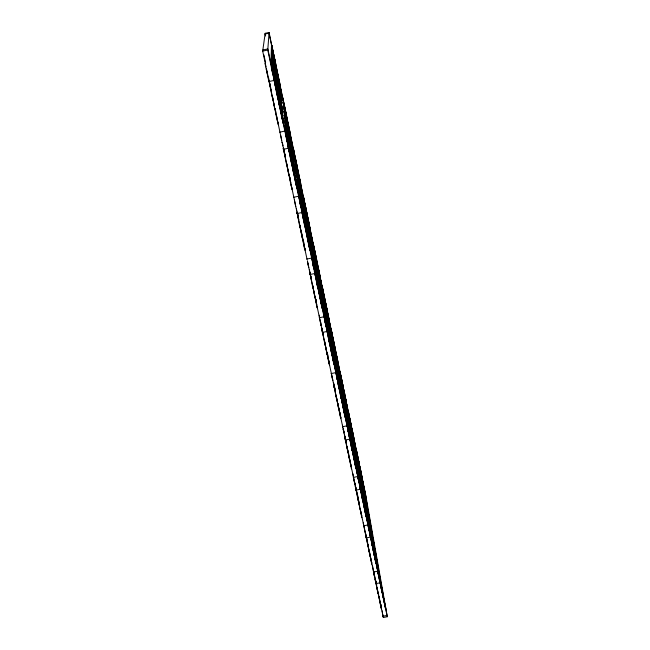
<?xml version="1.0" encoding="UTF-8"?>
<svg xmlns="http://www.w3.org/2000/svg" width="650" height="650" viewBox="0 0 650 650"><rect width="100%" height="100%" fill="white"/><g stroke="black" fill="none" stroke-linecap="round" stroke-linejoin="round"><path stroke-width="0.97" d="M272.724 68.624L271.554 61.563L271.505 63.822L276.128 84.541L274.942 78.593M272.74 65.252L272.732 66.349L271.602 58.947L276.047 81.218L274.901 76.099M272.764 61.904L271.676 55.421L271.635 57.371L275.925 76.741L274.828 71.224M272.797 56.087L271.781 50.099L275.754 69.981L274.723 64.837M272.813 53.536L272.805 54.364L271.822 48.124L275.689 67.47L274.698 62.953M272.829 50.992L271.879 45.443L275.6 64.066L274.633 59.248M270.993 63.781L271.481 44.956M277.257 96.111L273.951 79.503L273.951 80.47L268.864 81.534L268.905 80.551L272.196 97.159M368.55 548.064L383.338 617.5L387.311 616.72L267.776 50.05L269.067 32.5L265.176 33.312L262.689 51.114L266.069 66.983M262.852 49.969L267.857 48.921L385.97 609.172M262.689 51.114L267.776 50.05M279.662 132.169L284.643 131.138M293.54 197.291L298.399 196.292M306.711 259.074L311.439 258.107M319.215 317.761L323.83 316.826M331.118 373.579L335.619 372.678M342.444 426.741L346.84 425.864M353.251 477.425L357.541 476.572M363.561 525.809L367.762 524.972M373.409 572.033L377.52 571.228M382.834 616.249L386.856 615.461M374.164 575.144L374.522 576.582L373.766 572.089M375.513 580.572L376.041 582.676L374.4 574.966M365.893 535.381L366.275 536.949M356.037 488.995L356.46 490.758L355.68 486.809M381.396 587.405L380.908 585.358L385.133 606.45L361.603 475.914L365.016 492.895M382.785 593.19L382.306 591.199L383.427 597.545L375.773 559.699L379.957 580.613L379.373 577.298M379.551 579.776L380.055 581.88L375.822 560.755L378.592 575.778L377.496 569.489M368.371 527.629L368.948 530.067L366.283 515.491L370.573 536.924L370.012 534.56M372.084 543.205L371.54 540.906L375.822 562.299L366.332 514.881L370.573 536.096L370.029 532.951M380.039 577.679L378.162 569.774L382.265 590.273M378.934 574.681L381.753 588.762M369.631 530.522L371.053 536.575M374.083 549.299L375.399 554.905L372.686 541.352L376.114 559.512L372.06 539.24L373.1 544.456M376.927 562.161L376.001 558.244L378.438 569.359L374.457 549.477L374.993 552.492M322.871 333.336L323.302 335.156M373.856 542.823L371.995 534.812L375.838 553.987M358.191 476.255L359.344 481.195L356.468 468.049L360.766 489.572L360.271 486.622M361.489 491.156L359.913 484.404L362.806 498.891L359.385 480.61L363.602 501.694L362.513 496.243M372.637 538.947L375.269 552.11M364.788 505.944L366.909 515.775L364.731 506.456L360.531 482.073L364.536 502.068L363.984 499.688M367.9 519.244L366.884 514.889L369.476 526.76L365.446 506.602L365.934 509.454M310.497 275.299L311.439 279.354L310.676 275.511M362.351 497.031L361.741 494.447L366.088 516.165L363.464 501.792L364.439 507.471M374.912 550.672L374.424 548.584L378.373 568.287M376.293 556.571L375.814 554.531L376.813 560.146L369.623 524.623L373.539 544.156L373.019 541.222M360.043 487.273L360.661 489.929L356.314 468.179L358.857 482.235L357.923 476.686M373.059 542.864L373.563 545.001L369.614 525.273L372.109 538.801L371.142 533.26M282.043 142.545L280.784 135.736M347.953 427.659L349.221 433.152L346.149 419.079L350.512 440.903L350.058 438.181M351.691 443.828L349.367 433.03L353.641 454.415L352.536 448.882M362.204 489.312L363.228 493.74L360.636 481.821L364.593 501.621L364.114 498.851M365.17 502.824L363.764 496.746L366.438 510.079L363.236 493.098L367.128 512.525L366.121 507.496M368.184 515.686L369.484 521.324L366.941 508.633L370.086 525.224L366.283 506.244L367.258 511.128M358.483 474.492L357.362 469.649L360.132 482.332L356.046 461.898L356.493 464.563M370.947 528.279L370.029 524.331L372.393 535.178L368.656 516.539L369.127 519.22M352.17 448.736L351.496 445.859L355.899 467.886L353.405 454.049L354.283 459.323M366.031 508.422L365.495 506.106L369.493 526.069L367.031 512.712L367.957 518.026M349.602 437.783L350.285 440.741L345.873 418.673L348.294 432.152L347.449 427.034M362.367 492.741L362.936 495.178M295.717 206.7L294.458 200.151M344.638 407.68L345.304 410.589L341.193 390.049L350.374 435.963L346.231 415.244L346.645 417.714M357.077 462.004L357.63 464.425M358.662 468.91L359.206 471.274L355.452 452.546L361.303 483.413L359.271 473.939M368.355 511.769L366.511 503.726L370.126 521.739M356.216 459.461L354.112 449.662L358.053 469.349L357.037 464.254M365.617 500.394L366.535 504.408L364.171 493.512L367.843 511.843L367.388 509.234M266.321 69.201L267.41 73.921M270.238 86.222L271.286 90.781M339.113 385.71L342.095 400.627M346.921 419.534L344.094 405.421M354.534 452.782L357.24 466.294M362.326 487.224L361.327 482.869L363.838 494.398L360.051 475.524L360.49 478.051M338.658 385.913L339.422 389.204L334.945 366.811L337.212 379.649L336.481 375.009M341.51 398.174L340.771 394.973L345.239 417.332L335.343 367.803L339.771 389.951L339.373 387.465M354.518 454.667L355.119 457.299L351.065 437.036L353.364 449.67L352.544 444.811M356.777 464.401L356.192 461.841L360.238 482.073L351.26 437.231L355.282 457.291L354.835 454.699M367.323 510.193L367.819 512.346L364.114 493.846L366.381 506.114L365.519 501.199M369.159 518.099L368.68 515.994L372.377 534.471M370.533 524.038L370.061 521.991L370.947 526.988M354.234 445.477L356.33 454.707L350.927 426.278L354.599 443.999L354.217 441.797M315.128 274.357L316.054 278.411L311.456 255.352L313.373 266.638L312.886 263.12M334.311 358.597L335.043 361.798L330.882 340.982L332.922 352.503L332.288 348.457M337.058 370.565L336.351 367.445L340.502 388.237L338.374 376.334L339.056 380.567M349.651 425.969L350.244 428.569L346.45 409.598L348.53 421.038L347.807 416.739M351.869 435.614L351.293 433.087L355.087 452.018L346.678 410.036L350.439 428.821L350.049 426.53M362.204 481.081L362.692 483.234L359.198 465.814L361.278 477.011L360.506 472.615M364.024 489.011L363.545 486.915L367.031 504.302M365.381 494.959L364.91 492.903L365.706 497.388M326.007 323.489L327.543 330.233L324.017 314.064L328.51 336.537L328.169 334.319M346.824 414.749L344.614 404.414L348.603 424.352L347.571 419.193M362.936 485.786L364.219 491.433L361.822 479.489L364.715 494.739L361.14 476.897L362.066 481.488M344.898 406.949L347.644 420.639M358.581 466.846L359.962 472.891M338.382 378.966L337.033 373.035L340.186 387.522L335.985 366.519L336.342 368.761M353.364 444.511L352.267 439.717L354.933 451.986L351.106 432.868L351.504 435.224M365.617 498.095L364.707 494.138L366.998 504.717L363.488 487.175L363.911 489.58M330.338 345.183L329.526 341.632L334.059 364.317L331.841 351.739L332.516 356.086M347.132 418.494L346.483 415.659L350.586 436.166L341.494 390.723L345.556 411.052L345.166 408.663M360.685 477.661L360.157 475.345L363.902 494.049L355.591 452.579L359.312 471.144L358.881 468.683M322.506 300.332L323.968 306.832L320.637 291.444L324.805 312.325L324.512 310.399M339.024 373.514L340.21 378.779L337.399 365.771L341.209 384.792L340.852 382.679M342.534 389.066L340.413 379.153L344.159 397.841L343.192 393.006M355.444 446.266L353.6 437.604L357.045 454.781L356.151 450.344M353.957 440.18L356.314 451.953M359.499 464.636L356.541 450.621L359.913 467.456L358.126 459.046M316.404 274.471L314.771 267.264L318.37 283.839L314.064 262.251L314.308 263.973M334.311 353.697L333.011 347.929L336.017 361.814L332.093 342.201L332.41 344.175M348.831 417.926L347.766 413.197L350.326 425.059L346.726 407.103L347.084 409.207M360.839 471.039L359.946 467.098L362.164 477.401M302.453 214.256L303.469 218.749L298.805 195.349L300.519 205.709L300.178 202.857M323.513 307.263L324.317 310.789L320.101 289.689L321.994 300.552L321.466 296.985M326.536 320.491L325.756 317.062L329.964 338.138L327.966 326.836L328.559 330.623M340.275 381.257L340.925 384.109L337.074 364.902L339.056 375.863L338.406 371.914M342.696 391.877L342.071 389.106L345.906 408.281L343.858 397.02L344.549 401.107M352.381 434.704L352.926 437.101M353.933 441.545L354.461 443.893M355.396 447.956L355.916 450.247M333.076 350.675L334.425 356.598L331.289 342.168L335.416 362.773L335.067 360.604M351.463 431.714L349.448 422.289L353.153 440.749L352.194 435.971M360.685 472.339L361.587 476.344L359.304 465.741L362.765 482.999L362.351 480.667M349.781 424.864L352.316 437.523M355.932 451.839L353.511 439.757M327.649 327.917L326.162 321.376L329.526 336.863L325.276 315.575L325.577 317.566M344.037 400.043L342.842 394.777L345.67 407.818L341.794 388.464L342.152 390.634M343.346 387.319L341.445 378.235M292.248 159.664L290.298 150.963L294.418 169.983L289.989 147.794L290.095 148.882M313.584 254.922L312.041 248.016L315.437 263.754L311.415 243.636L311.626 245.148M321.181 288.405L323.814 301.551M330.72 331.411L329.461 325.804L332.329 339.121L328.648 320.734L328.933 322.481M336.838 358.353L339.259 370.402M344.784 394.192L343.744 389.545L346.206 401.017M303.997 213.297L303.071 209.162L307.393 230.815L305.711 220.935L306.077 223.706M320.32 286.106L321.084 289.51L317.143 269.815L325.942 313.836L321.977 293.971L322.238 295.726M323.204 298.894L322.457 295.579L326.398 315.25L317.671 271.659L321.571 291.159L321.311 289.461M336.424 357.882L337.041 360.661L333.434 342.631L335.238 352.609L334.661 349.115M338.764 368.282L338.162 365.568L341.77 383.581L333.767 343.647L337.35 361.522L337.033 359.637M322.384 296.847L319.678 283.319M344.077 392.966L345.142 397.702L342.599 385.864L346.133 403.528L345.792 401.489M347.23 406.973L345.296 397.898L348.782 415.269L347.88 410.776M351.569 426.66L349.733 417.901M313.381 256.921L316.225 271.172M331.11 335.749L333.702 348.733M339.95 375.505L338.788 370.354L341.502 382.923L337.862 364.748L338.179 366.681M352.95 433.29L351.991 429.008L354.331 439.879M349.838 419.957L351.894 429.073L348.481 412.051L349.359 416.439M312.219 253.524L313.089 257.4L308.815 236.015L310.554 246.147L310.139 243.108M315.526 268.125L314.673 264.355L318.947 285.716L309.489 238.387L313.714 259.553L313.479 257.887M330.509 334.677L331.207 337.797L327.316 318.346L329.176 328.77L328.616 325.219M333.149 346.344L332.467 343.314L336.351 362.733L327.738 319.686L331.589 338.942L331.289 337.033M345.345 400.506L345.914 403.065L342.347 385.239L344.248 395.663L343.606 391.836M347.498 410.028L346.938 407.534L350.504 425.336L348.546 414.651L349.221 418.6M351.098 426.53L358.922 465.546M290.956 147.062L289.128 138.84L292.979 156.731L288.86 136.094L288.949 137.036M311.114 237.77L309.644 231.148L312.861 246.123L309.091 227.289L309.286 228.621M325.983 304.208L322.473 287.584L325.999 305.183L325.089 300.633M327.527 311.602L326.316 306.158L329.062 318.947M298.569 182.439L299.471 186.485L295.441 166.294L296.863 174.744L296.611 172.607M301.998 197.746L301.121 193.814L305.151 213.988L303.615 205.026L303.932 207.447M317.501 267.483L318.232 270.766L314.535 252.306L316.119 261.267L315.705 258.505M320.263 279.841L319.548 276.64L323.245 295.084L321.579 285.756L322.043 288.714M327.787 315.071L330.233 327.259M334.823 346.523L332.857 337.106M337.789 360.734L335.189 348.619L335.481 350.399M287.95 138.141L288.998 142.813L284.611 120.835L285.967 129.252L285.821 127.441M309.684 235.406L310.513 239.119L306.524 219.172L308.108 228.353L307.743 225.704M312.829 249.405L312.016 245.797L316.006 265.712L314.316 256.092L314.746 258.993M327.145 313.576L327.819 316.599L324.171 298.35L325.869 307.848L325.374 304.704M329.696 324.919L329.038 321.969L332.686 340.194L326.194 307.458M299.861 192.587L301.608 200.387L297.814 182.845L302.104 204.295L301.925 202.922M338.707 366.226L336.684 356.704L340.21 374.278L339.3 369.736M286.081 117.374L286.999 121.542L283.181 102.424L284.334 109.444L284.221 108.062M289.591 133.218L288.697 129.163L292.516 148.265L291.249 140.741L291.428 142.415M274.885 67.527L276.819 76.294L272.789 57.509L276.884 78.008L276.859 77.407M298.415 174.606L302.445 193.716L298.764 175.321L299.715 180.058M307.263 214.614L305.053 204.059M289.827 136.077L288.104 128.286L291.728 145.161L287.869 125.881L287.95 126.709M308.929 222.592L307.523 216.247L310.586 230.523M278.842 87.319L277.81 82.656L281.946 103.342L280.743 95.932L280.832 97.264M296.993 169.504L297.846 173.363L294.068 154.456L300.69 187.988M300.235 184.104L299.406 180.351L303.184 199.233L294.808 157.381L298.553 176.109L298.423 175.053M288.762 133.721L291.493 147.363M298.854 179.213L296.262 166.237M308.596 223.299L311.098 235.779M316.802 260.268L314.681 250.112M319.995 275.576L317.102 262.064L317.314 263.477M286.959 127.051L287.934 131.454L283.847 111.012L285.098 118.666L284.968 117.097M290.68 143.772L289.729 139.49L293.808 159.916L286.772 124.223M307.458 219.505L308.246 223.056L304.509 204.376L305.963 212.753L305.638 210.413M310.448 232.936L309.684 229.474L313.414 248.129L306.873 215.061M276.283 66.332L273.788 54.421M280.028 84.272L276.412 67.356L276.429 67.852M274.787 61.644L276.599 69.907L272.821 52.244L276.656 71.411L276.632 70.882M287.024 117.764L284.635 106.332M290.623 134.981L287.202 119.007L287.276 119.763M278.484 80.153L277.517 75.757L281.385 95.087L280.272 88.286L280.345 89.448M285.935 114.928L287.617 122.574L284.05 105.918L287.836 124.865L287.755 124.061M297.342 167.156L295.051 156.171M300.804 183.698L297.57 168.594L297.692 169.585M263.9 54.917L265.598 62.871M297.7 213.704L298.123 215.686M323.058 332.808L323.481 334.791M334.254 385.409L335.132 389.521M356.858 491.611L357.914 496.576M366.787 538.257L367.673 542.425M375.871 580.938L376.764 585.114M380.876 604.451L381.266 606.279M266.492 68.965L273.252 100.709M273.674 102.692L274.519 106.657M274.942 108.639L281.71 140.384M282.132 142.366L282.977 146.339M283.4 148.322L291.428 186.014M291.85 187.996L307.06 259.415M307.483 261.398L342.769 427.05M343.192 429.032L351.227 466.724M351.65 468.715L359.678 506.407M360.1 508.389L368.127 546.081M265.005 63.424L268.864 81.534M265.176 33.312L265.59 35.303M265.501 35.994L265.078 34.003L269.019 33.183L366.267 498.306M269.067 32.5L365.373 493.269L387.311 616.72M352.211 432.981L358.816 465.628L355.257 447.882L355.656 450.141M334.051 343.517L334.953 348.018L331.467 330.614L332.898 338.341M352.714 436.654L353.649 441.301M360.856 477.295L361.798 482.016L358.142 463.783L361.083 479.351M328.664 318.524L327.746 313.95L331.305 331.727L329.867 323.936M315.778 256.092L316.696 260.691L313.137 242.889L314.438 250.023M319.386 274.162L318.459 269.531L322.059 287.511L320.686 280.02M357.451 464.189L358.442 469.137M309.749 228.036L308.807 223.356L312.447 241.548L311.147 234.374M296.034 161.623L296.977 166.335L293.329 148.127L294.474 154.546M318.37 273.244L319.353 278.143L315.559 259.204L316.964 266.947M362.798 495.219L363.854 500.508M372.06 541.556L373.132 546.934L368.973 526.151L372.483 544.806M385.279 607.986L381.014 586.674L381.615 590.102M382.086 592.873L379.178 578.346L379.966 582.831L375.887 583.635L375.131 579.142L378.024 593.669M285.553 111.483L286.504 116.253L282.823 97.833L283.879 103.837M308.149 224.412L309.14 229.377L305.305 210.202L309.351 229.352L306.784 216.523L307.255 219.919M289.266 130.097L288.308 125.304L292.029 143.918L287.804 123.874L290.355 136.638L290.119 134.396M312.024 243.872L311.033 238.883L314.909 258.261L313.495 250.461M375.871 563.412L371.548 541.791L372.109 545.033M367.924 524.128L374.213 555.547M278.379 78.032L277.412 73.182L281.174 92.007L276.738 70.972L279.321 83.891L279.232 82.347M297.481 173.501L298.488 178.523L294.604 159.112L295.839 166.067M301.405 193.156L300.389 188.102L304.314 207.732L302.998 200.33M366.031 516.807L361.644 494.861L362.164 497.908M362.546 500.273L359.556 485.314L360.222 489.279L355.956 490.124L355.314 486.151L358.296 501.118M290.314 140.221L289.291 135.102L293.264 154.968L292.037 148.005M355.737 468.016L351.284 445.746L351.756 448.565M352.081 450.694L349.05 435.516L349.651 439.181L345.28 440.05L344.711 436.386L347.734 451.563M278.72 84.898L277.688 79.722L281.702 99.832L276.973 77.464L279.727 91.276L279.63 89.521M299.13 186.989L300.202 192.359L296.051 171.584L297.383 179.164M344.947 416.894L340.438 394.29L340.844 396.858M341.12 398.726L338.041 383.321L338.569 386.644M287.259 130.455L288.348 135.907L284.148 114.863L288.909 137.321L286.098 123.264L286.301 125.588M291.501 151.759L290.404 146.274L294.661 167.578L293.337 159.973M333.629 363.261L329.054 340.316L331.63 353.771M278.842 89.334L276.794 78.561L280.963 99.458L276.851 80.364L276.876 81.006M287.731 134.843L289.924 146.372L285.586 124.629L289.632 143.382L289.534 142.366M329.607 344.191L326.487 328.551L326.934 331.5L322.343 332.434L321.937 329.469L325.049 345.118M279.11 92.755L278.005 87.206L282.311 108.786L281.101 101.733M321.742 306.93L317.094 283.644L317.379 285.634M317.517 286.894L314.348 271.009L314.697 273.544L309.993 274.503L309.79 272.813M275.007 74.271L277.144 85.572L272.756 63.546L277.079 83.598L277.054 82.932M378.267 592.849L378.649 594.766M379.031 596.684L381.136 607.23L380.169 601.543M309.246 247.699L304.533 224.063L304.736 225.704M373.652 571.22L374.026 573.089M381.241 608.782L376.992 587.47L377.577 590.899M304.793 226.606L301.576 210.486L301.827 212.558L297.001 213.549L296.863 212.16M369.216 550.461L371.743 563.111L371.093 559.227M365.3 531.895L366.275 536.762M371.751 564.233L367.437 542.604L367.973 545.854M296.083 185.331L291.298 161.338L293.751 174.265M370.069 556.359L363.269 522.852M291.395 163.101L288.129 146.737L288.267 148.289L283.311 149.313L283.221 147.753L286.471 164.117M358.183 498.241L359.166 503.173M360.734 511.071L361.717 516.003L361.433 514.02M354.892 482.852L355.282 484.827M361.822 517.644L357.443 495.698L360.067 509.413M354.868 483.299L355.826 488.118M282.206 119.576L277.355 95.217L279.744 107.9M348.392 452.457L348.774 454.374M349.733 459.16L351.252 466.822M345.231 437.759L345.995 441.594L344.508 434.736M351.423 468.878L346.994 446.607L349.586 460.257M343.338 428.87L344.118 432.778M337.967 403.626L338.358 405.567M338.748 407.509L340.868 418.21L340.592 416.358M333.474 382.306L333.864 384.248M334.246 386.197L335.026 390.089L333.458 382.834M340.535 417.779L336.034 395.168L338.609 408.736M336.668 399.628L333.596 384.215L334.092 387.546M327.031 352.398L329.582 365.219M321.953 328.169L323.326 335.083M329.111 364.171L324.545 341.226L327.088 354.689M320.824 323.196L320.458 321.352L321.019 325.471L319.759 318.914M321.742 327.811L322.66 332.418M315.916 299.731L316.282 301.576L316.03 299.666M315.258 297.131L316.786 304.809M317.168 306.727L317.549 308.644M317.111 307.873L312.479 284.586L314.982 297.903M309.376 269.685L310.31 274.365M309.879 272.951L312.837 287.844M301.608 232.659L301.998 234.601M302.388 236.551L303.16 240.443M303.542 242.393L305.094 250.185M297.196 211.916L297.968 215.816M298.358 217.766L298.74 219.716L297.131 212.387M304.493 248.674L299.796 225.03L299.975 226.688M296.384 208.585L296.757 210.486M300.162 227.638L302.258 238.176M296.985 212.42L299.999 227.589M289.908 177.377L290.282 179.278M289.242 174.826L290.81 182.731M291.2 184.714L292.183 189.654L292.021 187.842M283.611 148.046L285.374 156.951L283.465 148.135M286.634 163.296L291.208 186.339M282.319 142.35L283.083 146.209M286.536 163.613L288.844 175.281M275.137 108.477L275.901 112.328M276.283 114.254L277.233 119.072M277.615 120.997L278.379 124.849L278.314 122.907M269.758 83.07L270.709 87.896M277.192 120.608L272.366 96.257L274.706 108.94M268.474 77.48L268.864 79.438M269.246 81.396L270.026 85.304M369.59 532.87L370.321 537.111L366.145 537.94L365.446 533.691M382.208 610.886L382.533 612.771M382.858 614.664L383.338 617.5M372.491 565.508L373.986 574.429M327.178 311.382L327.438 313.032L324.594 299.788L328.217 317.874L327.941 316.176M354.161 480.301L354.599 483.088L352.885 473.744M351.049 465.051L351.341 466.895M323.936 294.426L324.261 296.457M343.281 428.748L343.939 433.022L342.477 425.23M317.842 266.752L318.069 268.214L315.055 254.199L318.719 272.496L318.492 270.993M319.304 276.494L319.069 274.95L322.79 293.556L319.751 279.435L319.995 281.036M340.023 412.661L340.308 414.513M332.207 376.829L332.759 380.543L331.394 373.376M328.924 360.644L329.184 362.473M327.706 354.364L327.949 356.111M308.141 220.35L308.319 221.601L305.142 206.765L308.839 225.274L308.661 223.99M310.334 235.747L310.529 237.161L307.174 221.569L311.123 241.321L310.919 239.858M319.256 315.201L319.507 317.062M300.56 184.34L300.934 187.224M298.838 178.734L298.707 177.645L302.518 196.698L299.098 180.806L299.244 181.927M299.634 184.697L299.78 185.859L296.213 169.284L300.211 189.28L300.064 188.077M300.544 192.303L300.389 191.067L304.46 211.437L300.844 194.667L300.999 195.942M308.262 264.071L308.685 267.589L307.393 260.739M304.947 248.243L305.175 250.185M303.704 241.751L303.883 243.36M288.47 131.406L288.559 132.291L284.765 114.652L288.811 134.891L288.722 133.981M276.583 72.402L276.567 71.858L280.467 91.374L276.616 73.434L276.64 73.994M277.079 86.986L277.054 86.271L281.539 108.761L277.119 88.351L277.152 89.099M272.699 72.524L272.691 73.808L271.416 68.136L271.464 65.65L276.266 89.749L272.699 72.524M272.781 58.987L272.773 59.938L271.716 53.162L275.852 73.864L272.781 58.987M366.308 511.68L363.561 497.949L366.308 511.68M351.488 443.698L349.749 436.183L352.69 450.881L351.488 443.698M356.826 466.602L354.039 452.676L356.826 466.602M356.216 464.726L353.129 449.272L357.297 470.121L356.216 464.726M325.585 324.537L323.489 312.439L328.023 335.156L324.976 320.434L325.585 324.537M341.664 395.371L338.894 383.273L343.224 404.958L341.664 395.371M360.815 479.993L358.239 467.139L360.815 479.993M368.314 512.753L367.047 507.236L369.525 519.594L368.314 512.753M346.166 416.951L343.029 401.286L347.254 422.427L346.166 416.951M325.764 320.336L321.425 298.602L325.764 320.336M342.648 394.526L338.699 374.798L342.648 394.526M318.622 289.583L317.72 285.651L322.319 308.677L318.622 289.583M330.972 344.549L327.925 331.175L332.312 353.178L330.972 344.549M336.57 370.346L333.71 356.037L336.57 370.346M351.788 436.987L349.18 423.971L351.788 436.987M330.086 342.079L327.974 332.841L330.996 347.969L330.086 342.079M335.652 366.998L332.475 351.114L336.757 372.548L335.652 366.998M351.154 434.842L348.27 420.412L352.17 439.879L351.154 434.842M303.704 217.068L301.852 208.845L304.273 221.577L299.658 198.445L303.704 217.068M307.304 233.017L304.363 219.294L308.027 235.552L308.88 241.93L307.304 233.017M326.828 319.491L324.358 307.946L328.453 328.421L326.828 319.491M306.572 230.425L304.021 219.164L307.133 234.731L306.572 230.425M314.413 265.021L311.472 250.307L314.413 265.021M326.373 318.077L324.358 309.156L327.169 323.221L326.373 318.077M332.597 345.532L329.924 332.174L332.597 345.532M342.266 388.44L340.632 381.201L343.2 394.022L342.266 388.44M347.327 410.743L344.874 398.515L347.327 410.743M313.113 259.919L309.847 243.588L314.251 265.623L313.113 259.919M331.679 342.062L328.721 327.251L332.719 347.23L331.679 342.062M346.678 408.403L343.964 394.859L347.628 413.132L346.678 408.403M306.304 231.181L305.321 226.826L309.985 250.201L306.304 231.181M315.648 273.171L312.138 257.676L316.688 280.475L314.226 267.572L315.916 275.023L315.648 273.171M319.767 291.33L316.428 276.583L320.881 298.894L319.767 291.33M337.374 369.005L334.701 357.216L338.748 377.423L337.374 369.005M318.614 287.601L316.29 277.387L319.361 292.736L318.614 287.601M325.748 318.898L322.847 304.387L325.748 318.898M336.7 367.242L334.856 359.117L337.626 372.994L336.7 367.242M342.396 392.202L339.755 379.015L342.396 392.202M363.301 484.404L362.05 478.904L364.39 490.539L363.301 484.404M290.062 149.264L287.04 134.144L290.062 149.264M311.716 246.017L308.977 232.31L311.716 246.017M329.095 323.643L326.584 311.123L329.095 323.643M280.613 107.185L277.55 93.502L280.743 109.533L280.613 107.185M288.308 142.074L284.96 125.279L285.252 129.106L289.477 147.94L288.308 142.074M304.289 212.964L301.892 202.248L304.777 216.694L304.289 212.964M310.464 240.988L307.426 225.786L311.521 246.293L310.464 240.988M328.185 320.109L325.406 306.231L329.16 324.951L328.185 320.109M342.688 384.832L340.129 372.076L343.582 389.285L342.688 384.832M279.719 105.056L278.533 99.751L283.327 123.817L283.067 119.966L279.719 105.056M298.561 189.118L297.001 179.79L301.332 201.476L298.269 186.656L298.561 189.118M290.761 154.976L286.536 136.151L291.216 159.616L288.844 147.095L290.875 156.154L290.761 154.976M295.709 177.011L291.696 159.12L296.27 182.081L295.709 177.011M316.721 270.627L313.544 256.474L317.696 277.217L316.721 270.627M333.588 345.759L331.012 334.279L334.799 353.194L333.588 345.759M302.526 208.536L299.553 193.619L302.526 208.536M338.39 368.046L335.912 355.672L338.39 368.046M293.922 170.365L291.127 157.942L294.279 173.745L293.922 170.365M301.015 202.442L297.708 185.876L298.317 191.116L302.169 208.227L301.015 202.442M304.614 218.449L302.835 210.527L306.678 228.28L302.315 206.391L304.614 218.449M321.303 292.63L318.305 277.623L322.351 297.871L321.303 292.63M337.618 365.121L334.872 351.414L338.577 369.907L337.618 365.121M347.027 406.543L345.556 400.026L347.945 411.938L347.027 406.543M286.975 141.521L285.496 132.202L290.225 155.943L286.804 139.417L286.975 141.521M293.353 169.748L292.273 164.946L297.001 188.662L296.4 183.268L293.353 169.748M280.085 97.719L277.241 84.898L280.199 99.734L280.085 97.719M302.307 197.738L300.04 187.533L302.738 201.004L302.307 197.738M320.231 278.403L318.378 270.091L320.848 282.417L320.231 278.403M279.248 95.534L278.143 90.578L282.579 112.824L282.36 109.509L279.248 95.534M276.957 86.978L273.902 71.646L276.957 86.978M292.476 156.699L289.859 144.974L292.784 159.616L292.476 156.699M300.568 192.896L297.798 179.01L300.568 192.896M312.926 248.43L310.838 239.046L313.495 252.346L312.926 248.43M319.426 277.452L316.883 264.786L319.426 277.452M291.923 155.829L290.908 151.304L295.287 173.249L291.923 155.829M277.347 91.276L272.707 70.533L277.452 94.347L275.137 82.071L277.371 92.048L277.347 91.276M282.766 115.505L278.363 95.834L283.01 119.121L282.766 115.505M305.703 218.116L302.242 202.638L306.442 223.657L305.703 218.116M324.017 300.056L321.23 287.56L325.057 306.711L324.017 300.056M287.909 126.912L285.277 113.782L287.909 126.912M286.349 120.356L283.441 105.796L287.365 125.434L286.349 120.356M306.101 209.787L303.428 196.446L307.036 214.443L306.101 209.787M276.697 79.129L273.853 64.894L276.697 79.129M276.477 72.312L273.821 59.028L276.477 72.312"/></g></svg>
